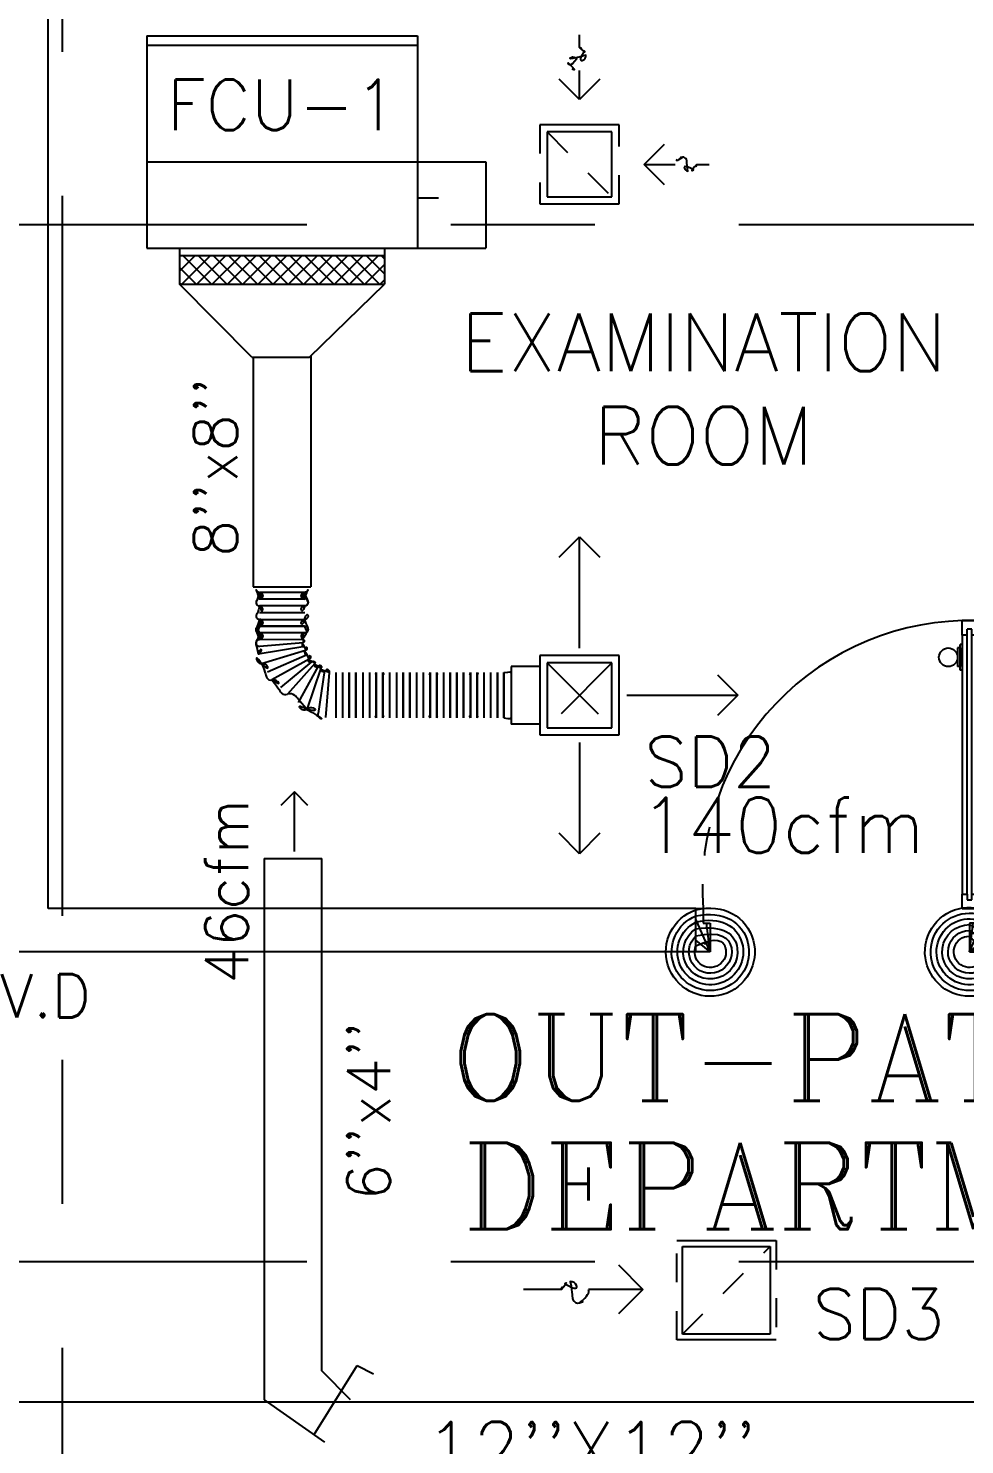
# Model space of a CAD drawing. Extents: x 417866230.2 to 417866327.8, y 43498045.5 to 43498135.4.
# Drawn here: x 417866252.478 to 417866255.73, y 43498073.266 to 43498078.183 of the extents above; entities that cross this region are included whole.
import ezdxf
from ezdxf.enums import TextEntityAlignment as Align

# ---------------------------------------------------------------- set-up
doc = ezdxf.new("R2010")
doc.units = 0
doc.header["$MEASUREMENT"] = 0
doc.linetypes.add('CENTERX2', pattern=[4, 2.5, -0.5, 0.5, -0.5])
doc.linetypes.add('HIDDEN', pattern=[0.375, 0.25, -0.125])
doc.layers.get('0').update_dxf_attribs({"linetype": 'CONTINUOUS'})
for name, color, linetype in [('AXES', 11, 'CENTERX2'), ('DOOR', 9, 'CONTINUOUS'), ('DUCT', 6, 'CONTINUOUS'), ('FCU', 6, 'CONTINUOUS'), ('HAT', 12, 'CONTINUOUS'), ('M-AC-FLEX', 3, 'CONTINUOUS'), ('M-EGU.', 2, 'CONTINUOUS'), ('RM-NAME', 9, 'CONTINUOUS'), ('SCD', 2, 'CONTINUOUS'), ('WALL', 4, 'CONTINUOUS')]:
    doc.layers.add(name, color=color, linetype=linetype)
doc.styles.add('ROMANC', font='romanc', dxfattribs={"height": 0.1})
doc.styles.add('ROMANS', font='ROMANS.shx', dxfattribs={"width": 0.6})

# ---------------------------------------------------------------- blocks, each defined once
blk = doc.blocks.new('RM1')
at = {"layer": 'RM-NAME', "style": 'ROMANS'}
for tag, p in [('ROOMNAME1', (0, 323.8)), ('ROOMNAME2', (0, 0))]:
    blk.add_attdef(tag, text='', height=200, dxfattribs=at).set_placement(p, align=Align.MIDDLE)
blk = doc.blocks.new('A$C24ED45A6')
at = {"layer": 'DOOR', "color": 0, "linetype": 'ByBlock'}
for p, q in [((925, 1100), (925, 1150)), ((925, 1150), (975, 1150)), ((975, 1150), (925, 1150)), ((975, 1100), (975, 1150)), ((942, 1100), (925, 1100)), ((942, 1100), (942, 1120)), ((958, 1120), (942, 1120)), ((958, 1100), (958, 1120)), ((975, 1100), (958, 1100)), ((908.8, 1055), (908.8, 990.2)), ((917.8, 1055), (908.8, 1055)), ((917.8, 977.6), (917.8, 1067.6)), ((925, 1067.6), (917.8, 1067.6)), ((917.8, 1055), (917.8, 990.2)), ((975, 1067.6), (982.2, 1067.6)), ((982.2, 977.6), (982.2, 1067.6)), ((982.2, 1055), (982.2, 990.2)), ((982.2, 1055), (991.2, 1055)), ((991.2, 1055), (991.2, 990.2)), ((917.8, 990.2), (908.8, 990.2)), ((982.2, 990.2), (991.2, 990.2)), ((925, 977.6), (917.8, 977.6)), ((975, 977.6), (982.2, 977.6)), ((925, 150), (925, 200)), ((925, 200), (942, 200)), ((942, 200), (942, 180)), ((958, 180), (958, 200)), ((958, 200), (975, 200)), ((975, 200), (975, 150)), ((0, 0), (0, 150)), ((0, 150), (25, 150)), ((25, 150), (25, 100)), ((925, 150), (975, 150)), ((942, 180), (958, 180)), ((1000, 150), (975, 150)), ((975, 150), (975, 100)), ((1000, 150), (1000, 0)), ((25, 100), (50, 100)), ((50, 100), (50, 0)), ((975, 100), (950, 100)), ((950, 100), (950, 0)), ((50, 0), (0, 0)), ((950, 0), (1000, 0))]:
    blk.add_line(p, q, dxfattribs=at)
at = {"layer": 'DOOR', "linetype": 'ByBlock'}
for p, q in [((925, 1100), (925, 200)), ((942, 200), (942, 1100)), ((958, 200), (958, 1100)), ((975, 200), (975, 1100))]:
    blk.add_line(p, q, dxfattribs=at)
at = {"layer": 'DOOR', "color": 9, "linetype": 'ByBlock'}
for p, q in [((50, 0), (0, 113.7)), ((50, 0), (36.6, 100)), ((950, 0), (1000, 113.7)), ((950, 0), (963.4, 100)), ((50, 0), (0, 40.1)), ((950, 0), (1000, 40.1))]:
    blk.add_line(p, q, dxfattribs=at)
at = {"layer": 'DOOR', "color": 0, "linetype": 'ByBlock'}
for centre in [(876.5, 1022.6), (1023.5, 1022.6)]:
    blk.add_circle(centre, 32.4, dxfattribs=at)
at = {"layer": 'DOOR', "linetype": 'HIDDEN', "ltscale": 0.5}
blk.add_arc((950, 222.5), 927.8, 88.456, 184.4816, dxfattribs=at)
at = {"layer": 'DOOR', "color": 9, "linetype": 'ByBlock'}
for centre, radius, start, end in [((50, 0), 154.4, 103.7142, 108.8947), ((950, 0), 154.4, 71.1053, 76.2858), ((50, 0), 134.4, 100.72, 111.8402), ((50, 0), 114.4, 102.6226, 115.9162), ((950, 0), 134.4, 68.1598, 79.28), ((950, 0), 114.4, 64.0838, 77.3774), ((50, 0), 94.4, 90, 121.9818), ((50, 0), 74.4, 90, 132.2236), ((50, 0), 54.4, 90, 156.7926), ((950, 0), 94.4, 58.0182, 90), ((950, 0), 74.4, 47.7764, 90), ((950, 0), 54.4, 23.2074, 90), ((50, 0), 34.4, 90, 180), ((50, 0), 14.4, 90, 180), ((950, 0), 34.4, 0, 90), ((950, 0), 14.4, 0, 90)]:
    blk.add_arc(centre, radius, start, end, dxfattribs=at)
at = {"layer": 'WALL'}
blk.add_line((1000, 0), (1000, 150), dxfattribs=at)
blk = doc.blocks.new('15RCD')
at = {"layer": 'M-EGU.', "linetype": 'HIDDEN'}
for p, q in [((-215.5, -215.5), (-215.5, 215.5)), ((-215.5, 215.5), (215.5, 215.5)), ((-190.5, -190.5), (190.5, 190.5)), ((215.5, 215.5), (215.5, -215.5)), ((215.5, -215.5), (-215.5, -215.5))]:
    blk.add_line(p, q, dxfattribs=at)
at = {"layer": 'M-EGU.'}
for p, q in [((-190.5, -190.5), (-190.5, 190.5)), ((-190.5, 190.5), (190.5, 190.5)), ((190.5, 190.5), (190.5, -190.5)), ((-468.7, 110.1), (-362.7, 4)), ((-717.7, 4), (-880.4, 4)), ((-362.7, 4), (-598.2, 4)), ((-362.7, 4), (-468.7, -102)), ((190.5, -190.5), (-190.5, -190.5))]:
    blk.add_line(p, q, dxfattribs=at)
blk.add_lwpolyline([(-717.7, 4, -0.1324), (-701, 28.2, -0.15664), (-677.9, 37.7, -0.736612), (-658.9, -9.5, 0.774232), (-638, -55.2, 0.203349), (-606.4, -34.6, 0.193808), (-598.2, 4)], format="xyb", dxfattribs=at)
blk = doc.blocks.new('9RCD')
at = {"color": 2}
blk.add_line((0, 407), (0, 450), dxfattribs=at)
at = {"layer": 'M-EGU.'}
for p, q in [((0, 225), (-70.7, 295.7)), ((0, 225), (0, 331.9)), ((70.7, 295.7), (0, 225)), ((112.5, 112.5), (-112.5, 112.5)), ((-112.5, 112.5), (-112.5, -112.5)), ((112.5, -112.5), (112.5, 112.5)), ((-295.7, 70.7), (-225, 0)), ((-225, 0), (-326.1, 0)), ((-225, 0), (-295.7, -70.7)), ((-112.5, -112.5), (112.5, -112.5))]:
    blk.add_line(p, q, dxfattribs=at)
at = {"layer": 'M-EGU.', "linetype": 'HIDDEN'}
for p, q in [((137.5, 137.5), (-137.5, 137.5)), ((-137.5, 137.5), (-137.5, -137.5)), ((-112.5, -112.5), (112.5, 112.5)), ((137.5, -137.5), (137.5, 137.5)), ((-137.5, -137.5), (137.5, -137.5))]:
    blk.add_line(p, q, dxfattribs=at)
at = {"layer": 'M-EGU.', "color": 2}
blk.add_line((-405.7, 0), (-450, 0), dxfattribs=at)
blk.add_lwpolyline([(0, 407, -0.187862), (18.4, 395.6, -0.202645), (23.4, 376.1, -0.616915), (-1.7, 368, 0.668708), (-25.3, 358.4, 0.194285), (-18.2, 340.4, 0.186051), (0, 331.9)], format="xyb", dxfattribs=at)
at = {"layer": 'M-EGU.'}
blk.add_lwpolyline([(-405.7, 0, -0.1324), (-394.5, 16.1, -0.15664), (-379.1, 22.4, -0.736612), (-366.5, -9, 0.774232), (-352.6, -39.4, 0.203349), (-331.5, -25.7, 0.193808), (-326.1, 0)], format="xyb", dxfattribs=at)
blk = doc.blocks.new('*X118')
at = {"color": 0}
for p, q in [((23911.7, -1650.2), (23966, -1595.9)), ((23911.7, -1597.2), (23912.9, -1595.9)), ((23919, -1695.9), (24019, -1595.9)), ((24022.8, -1695.9), (23922.8, -1595.9)), ((23972, -1695.9), (24072, -1595.9)), ((24075.9, -1695.9), (23975.9, -1595.9)), ((24025.1, -1695.9), (24125.1, -1595.9)), ((24128.9, -1695.9), (24028.9, -1595.9)), ((24078.1, -1695.9), (24178.1, -1595.9)), ((24181.9, -1695.9), (24081.9, -1595.9)), ((24131.1, -1695.9), (24231.1, -1595.9)), ((24235, -1695.9), (24135, -1595.9)), ((24184.2, -1695.9), (24284.2, -1595.9)), ((24288, -1695.9), (24188, -1595.9)), ((24237.2, -1695.9), (24337.2, -1595.9)), ((24341, -1695.9), (24241, -1595.9)), ((24290.2, -1695.9), (24390.2, -1595.9)), ((24394.1, -1695.9), (24294.1, -1595.9)), ((24343.3, -1695.9), (24443.3, -1595.9)), ((24447.1, -1695.9), (24347.1, -1595.9)), ((24396.3, -1695.9), (24496.3, -1595.9)), ((24500.1, -1695.9), (24400.1, -1595.9)), ((24449.3, -1695.9), (24549.3, -1595.9)), ((24553.2, -1695.9), (24453.2, -1595.9)), ((24502.4, -1695.9), (24602.4, -1595.9)), ((24606.2, -1695.9), (24506.2, -1595.9)), ((24623.7, -1660.4), (24559.2, -1595.9)), ((24623.7, -1607.4), (24612.3, -1595.9)), ((23969.8, -1695.9), (23911.7, -1637.8)), ((24555.4, -1695.9), (24623.7, -1627.6)), ((23916.8, -1695.9), (23911.7, -1690.9)), ((24608.4, -1695.9), (24623.7, -1680.7))]:
    blk.add_line(p, q, dxfattribs=at)
blk = doc.blocks.new('WAP12')
at = {"color": 6}
for p, q in [((-558.8, 528.5), (381.2, 528.5)), ((-558.8, 528.5), (-558.8, -208.5)), ((381.2, 528.5), (381.2, -208.5)), ((-558.8, 91.5), (381.2, 91.5)), ((-558.8, -208.5), (381.2, -208.5))]:
    blk.add_line(p, q, dxfattribs=at)
at = {"color": 3}
for p, q in [((-558.8, 496.5), (381.2, 496.5)), ((381.2, 91.5), (619.2, 91.5)), ((619.2, 91.5), (619.2, -208.5)), ((381.2, -33.5), (454.5, -33.5)), ((-444.8, -208.5), (-444.8, -333.5)), ((-444.8, -233.5), (267.2, -233.5)), ((267.2, -208.5), (267.2, -333.5)), ((381.2, -208.5), (619.2, -208.5)), ((-444.8, -333.5), (267.2, -333.5))]:
    blk.add_line(p, q, dxfattribs=at)
at = {"color": 11}
blk.add_blockref('*X118', (-24356.5, 1362.4), dxfattribs=at)

msp = doc.modelspace()

# ---------------------------------------------------------------- linework, layer by layer
at = {"layer": 'AXES'}
for p, q in [((417866252.5969, 43498063.1021), (417866252.5969, 43498121.9221)), ((417866230.9454, 43498077.5021), (417866300.0369, 43498077.5021)), ((417866230.9454, 43498073.9021), (417866300.0369, 43498073.9021))]:
    msp.add_line(p, q, dxfattribs=at)
at = {"layer": 'DUCT', "linetype": 'Continuous'}
for p, q in [((417866253.2549, 43498077.0418), (417866253.0034, 43498077.2951)), ((417866253.4549, 43498077.0418), (417866253.7154, 43498077.2951)), ((417866253.2549, 43498077.0418), (417866253.4549, 43498077.0418)), ((417866253.2594, 43498077.0418), (417866253.2594, 43498076.2438)), ((417866253.4594, 43498077.0461), (417866253.4594, 43498076.2438)), ((417866253.2594, 43498076.2438), (417866253.4594, 43498076.2438)), ((417866253.2973, 43498075.3016), (417866253.4973, 43498075.3016))]:
    msp.add_line(p, q, dxfattribs=at)
at = {"layer": 'DUCT'}
for p, q in [((417866253.2973, 43498075.3016), (417866253.2973, 43498073.4223)), ((417866253.4973, 43498073.5223), (417866253.4973, 43498075.3016)), ((417866253.4704, 43498073.3011), (417866253.6206, 43498073.5404)), ((417866253.5973, 43498073.4223), (417866253.4973, 43498073.5223)), ((417866253.6206, 43498073.5404), (417866253.6206, 43498073.5404)), ((417866253.6206, 43498073.5404), (417866253.677, 43498073.5116)), ((417866247.0844, 43498073.4143), (417866267.7622, 43498073.4143)), ((417866253.2973, 43498073.4223), (417866253.5072, 43498073.2753))]:
    msp.add_line(p, q, dxfattribs=at)
at = {"layer": 'M-AC-FLEX', "color": 11}
for p, q in [((417866253.4379, 43498076.2249), (417866253.2808, 43498076.2249)), ((417866253.4379, 43498076.2249), (417866253.2808, 43498076.2249)), ((417866253.4379, 43498076.2249), (417866253.2808, 43498076.2249)), ((417866253.4379, 43498076.2249), (417866253.2808, 43498076.2249)), ((417866253.4379, 43498076.2014), (417866253.2808, 43498076.2014)), ((417866253.4379, 43498076.2014), (417866253.2808, 43498076.2014)), ((417866253.4379, 43498076.2014), (417866253.2808, 43498076.2014)), ((417866253.4379, 43498076.2014), (417866253.2808, 43498076.2014)), ((417866253.4379, 43498076.178), (417866253.2808, 43498076.178)), ((417866253.2806, 43498076.1314), (417866253.4377, 43498076.1314)), ((417866253.4379, 43498076.1545), (417866253.2808, 43498076.1545)), ((417866253.4377, 43498076.108), (417866253.2806, 43498076.108)), ((417866253.2806, 43498076.108), (417866253.4377, 43498076.108)), ((417866253.4377, 43498076.0845), (417866253.2806, 43498076.0845)), ((417866253.438, 43498076.0377), (417866253.2767, 43498076.0106)), ((417866253.2806, 43498076.0611), (417866253.431, 43498076.0631)), ((417866253.4331, 43498076.05), (417866253.2806, 43498076.0376)), ((417866253.4411, 43498076.0231), (417866253.2881, 43498075.9772)), ((417866253.4465, 43498076.0085), (417866253.3086, 43498075.9477)), ((417866253.4536, 43498075.9933), (417866253.324, 43498075.9212)), ((417866253.462, 43498075.9835), (417866253.354, 43498075.8954)), ((417866253.4732, 43498075.9777), (417866253.3782, 43498075.8719)), ((417866253.4849, 43498075.9695), (417866253.4156, 43498075.8432)), ((417866253.4942, 43498075.9615), (417866253.4458, 43498075.8189)), ((417866253.5071, 43498075.9544), (417866253.485, 43498075.8045)), ((417866253.5226, 43498075.9467), (417866253.5106, 43498075.7904)), ((417866253.5461, 43498075.9467), (417866253.5461, 43498075.7896)), ((417866253.5695, 43498075.9467), (417866253.5695, 43498075.7896)), ((417866253.593, 43498075.9467), (417866253.593, 43498075.7896)), ((417866253.593, 43498075.7894), (417866253.593, 43498075.9465)), ((417866253.616, 43498075.9467), (417866253.616, 43498075.7896)), ((417866253.616, 43498075.7894), (417866253.616, 43498075.9465)), ((417866253.6395, 43498075.9467), (417866253.6395, 43498075.7896)), ((417866253.6395, 43498075.9467), (417866253.6395, 43498075.7896)), ((417866253.663, 43498075.9467), (417866253.663, 43498075.7896)), ((417866253.663, 43498075.9467), (417866253.663, 43498075.7896)), ((417866253.6864, 43498075.9467), (417866253.6864, 43498075.7896)), ((417866253.6864, 43498075.9467), (417866253.6864, 43498075.7896)), ((417866253.6864, 43498075.7894), (417866253.6864, 43498075.9465)), ((417866253.6864, 43498075.7894), (417866253.6864, 43498075.9465)), ((417866253.7095, 43498075.9467), (417866253.7095, 43498075.7896)), ((417866253.7095, 43498075.9467), (417866253.7095, 43498075.7896)), ((417866253.7095, 43498075.7894), (417866253.7095, 43498075.9465)), ((417866253.7095, 43498075.7894), (417866253.7095, 43498075.9465)), ((417866253.7329, 43498075.9467), (417866253.7329, 43498075.7896)), ((417866253.7329, 43498075.9467), (417866253.7329, 43498075.7896)), ((417866253.7564, 43498075.9467), (417866253.7564, 43498075.7896)), ((417866253.7564, 43498075.9467), (417866253.7564, 43498075.7896)), ((417866253.7799, 43498075.9467), (417866253.7799, 43498075.7896)), ((417866253.7799, 43498075.9467), (417866253.7799, 43498075.7896)), ((417866253.7799, 43498075.7894), (417866253.7799, 43498075.9465)), ((417866253.7799, 43498075.7894), (417866253.7799, 43498075.9465)), ((417866253.8029, 43498075.9467), (417866253.8029, 43498075.7896)), ((417866253.8029, 43498075.9467), (417866253.8029, 43498075.7896)), ((417866253.8029, 43498075.7894), (417866253.8029, 43498075.9465)), ((417866253.8029, 43498075.7894), (417866253.8029, 43498075.9465)), ((417866253.8264, 43498075.9467), (417866253.8264, 43498075.7896)), ((417866253.8264, 43498075.9467), (417866253.8264, 43498075.7896)), ((417866253.8498, 43498075.9467), (417866253.8498, 43498075.7896)), ((417866253.8498, 43498075.9467), (417866253.8498, 43498075.7896)), ((417866253.8733, 43498075.9467), (417866253.8733, 43498075.7896)), ((417866253.8733, 43498075.9467), (417866253.8733, 43498075.7896)), ((417866253.8733, 43498075.7894), (417866253.8733, 43498075.9465)), ((417866253.8733, 43498075.7894), (417866253.8733, 43498075.9465)), ((417866253.8964, 43498075.9467), (417866253.8964, 43498075.7896)), ((417866253.8964, 43498075.9467), (417866253.8964, 43498075.7896)), ((417866253.8964, 43498075.7894), (417866253.8964, 43498075.9465)), ((417866253.8964, 43498075.7894), (417866253.8964, 43498075.9465)), ((417866253.9198, 43498075.9467), (417866253.9198, 43498075.7896)), ((417866253.9198, 43498075.9467), (417866253.9198, 43498075.7896)), ((417866253.9433, 43498075.9467), (417866253.9433, 43498075.7896)), ((417866253.9433, 43498075.9467), (417866253.9433, 43498075.7896)), ((417866253.9433, 43498075.9467), (417866253.9433, 43498075.7896)), ((417866253.9433, 43498075.7894), (417866253.9433, 43498075.9465)), ((417866253.9667, 43498075.9467), (417866253.9667, 43498075.7896)), ((417866253.9667, 43498075.9467), (417866253.9667, 43498075.7896)), ((417866253.9667, 43498075.9467), (417866253.9667, 43498075.7896)), ((417866253.9668, 43498075.7894), (417866253.9668, 43498075.9465)), ((417866253.9898, 43498075.9467), (417866253.9898, 43498075.7896)), ((417866253.9898, 43498075.7894), (417866253.9898, 43498075.9465)), ((417866254.0137, 43498075.9467), (417866254.0137, 43498075.7896)), ((417866254.0137, 43498075.9467), (417866254.0137, 43498075.7896)), ((417866254.0137, 43498075.7894), (417866254.0137, 43498075.9465)), ((417866254.0137, 43498075.7894), (417866254.0137, 43498075.9465)), ((417866254.0367, 43498075.9467), (417866254.0367, 43498075.7896)), ((417866254.0367, 43498075.9467), (417866254.0367, 43498075.7896)), ((417866254.0367, 43498075.7894), (417866254.0367, 43498075.9465)), ((417866254.0367, 43498075.7894), (417866254.0367, 43498075.9465)), ((417866254.0602, 43498075.9467), (417866254.0602, 43498075.7896)), ((417866254.0602, 43498075.9467), (417866254.0602, 43498075.7896)), ((417866254.0837, 43498075.9467), (417866254.0837, 43498075.7896)), ((417866254.0837, 43498075.9467), (417866254.0837, 43498075.7896)), ((417866254.1071, 43498075.9467), (417866254.1071, 43498075.7896)), ((417866254.1071, 43498075.9467), (417866254.1071, 43498075.7896)), ((417866254.1071, 43498075.7894), (417866254.1071, 43498075.9465)), ((417866254.1071, 43498075.7894), (417866254.1071, 43498075.9465)), ((417866254.1302, 43498075.9467), (417866254.1302, 43498075.7896)), ((417866254.1302, 43498075.9467), (417866254.1302, 43498075.7896)), ((417866254.1302, 43498075.7894), (417866254.1302, 43498075.9465)), ((417866254.1302, 43498075.7894), (417866254.1302, 43498075.9465))]:
    msp.add_line(p, q, dxfattribs=at)
at = {"layer": 'M-AC-FLEX'}
for points in [[(417866253.2808, 43498076.2014, 1), (417866253.2808, 43498076.2249, -0.623356), (417866253.2716, 43498076.2438, -0.623356)], [(417866253.2808, 43498076.2249, -1), (417866253.2808, 43498076.2014, 1), (417866253.2808, 43498076.178, -1), (417866253.2808, 43498076.1545, 1.018005), (417866253.2808, 43498076.1314)], [(417866253.2808, 43498076.2249, -1), (417866253.2808, 43498076.2014, 0.67797), (417866253.2728, 43498076.1812, 0.67797)], [(417866253.2808, 43498076.2014, 1), (417866253.2808, 43498076.2249, -0.204245), (417866253.2724, 43498076.2285, -0.204245)], [(417866253.2724, 43498076.2285, 0.204245), (417866253.2808, 43498076.2249)], [(417866253.2808, 43498076.2014, 1), (417866253.2808, 43498076.2249, -0.204245), (417866253.2724, 43498076.2285, -0.204245)], [(417866253.2724, 43498076.2285, 0.204245), (417866253.2808, 43498076.2249)], [(417866253.2808, 43498076.2249, -1), (417866253.2808, 43498076.2014, 0.204245), (417866253.2724, 43498076.1978, 0.204245)], [(417866253.2808, 43498076.2249, -1), (417866253.2808, 43498076.2014, 0.204245), (417866253.2724, 43498076.1978, 0.204245)], [(417866253.4379, 43498076.2014, -1), (417866253.4379, 43498076.2249, 0.623355), (417866253.4471, 43498076.2438, 0.623355)], [(417866253.4379, 43498076.2014, -1), (417866253.4379, 43498076.2249, 0.204245), (417866253.4463, 43498076.2285, 0.204245)], [(417866253.4379, 43498076.2014, -1), (417866253.4379, 43498076.2249, 0.204245), (417866253.4463, 43498076.2285, 0.204245)], [(417866253.4379, 43498076.2249, 1), (417866253.4379, 43498076.2014, -1), (417866253.4379, 43498076.178, 1), (417866253.4379, 43498076.1545, -0.008922), (417866253.4383, 43498076.1545, -0.008922)], [(417866253.4379, 43498076.2249, 1), (417866253.4379, 43498076.2014, -0.204245), (417866253.4463, 43498076.1978, -0.204245)], [(417866253.4379, 43498076.2249, 1), (417866253.4379, 43498076.2014, -0.204245), (417866253.4463, 43498076.1978, -0.204245)], [(417866253.4379, 43498076.2249, 1), (417866253.4379, 43498076.2014, -0.67797), (417866253.4459, 43498076.1812, -0.67797)], [(417866253.4463, 43498076.2285, -0.204245), (417866253.4379, 43498076.2249)], [(417866253.4463, 43498076.2285, -0.204245), (417866253.4379, 43498076.2249)], [(417866253.2724, 43498076.1978, -0.204245), (417866253.2808, 43498076.2014)], [(417866253.2724, 43498076.1978, -0.204245), (417866253.2808, 43498076.2014)], [(417866253.4463, 43498076.1978, 0.204245), (417866253.4379, 43498076.2014)], [(417866253.4463, 43498076.1978, 0.204245), (417866253.4379, 43498076.2014)], [(417866253.2806, 43498076.1314, -1), (417866253.2806, 43498076.108, 1), (417866253.2806, 43498076.0845)], [(417866253.2806, 43498076.108, 1), (417866253.2806, 43498076.1314)], [(417866253.4377, 43498076.1314, 1), (417866253.4377, 43498076.108, -1), (417866253.4377, 43498076.0845)], [(417866253.4377, 43498076.1314, 0.999838), (417866253.4381, 43498076.1545)], [(417866253.4381, 43498076.1314, -0.004461), (417866253.4379, 43498076.1314)], [(417866253.2806, 43498076.0611, 1), (417866253.2806, 43498076.0845, -1), (417866253.2806, 43498076.108)], [(417866253.2806, 43498076.108, 1), (417866253.2806, 43498076.0845)], [(417866253.2806, 43498076.0845, -1), (417866253.2806, 43498076.108)], [(417866253.2806, 43498076.0845, -1), (417866253.2806, 43498076.0611, 1), (417866253.2806, 43498076.0376)], [(417866253.2806, 43498076.0845, -0.606794), (417866253.2902, 43498076.0661, -0.606794)], [(417866253.431, 43498076.0631, -0.736653), (417866253.4377, 43498076.0845, 1), (417866253.4377, 43498076.108)], [(417866253.4377, 43498076.0845, 0.606794), (417866253.428, 43498076.0661, 0.606794)], [(417866253.4377, 43498076.108, -1), (417866253.4377, 43498076.0845)], [(417866253.277, 43498076.0107, 0.575939), (417866253.2806, 43498076.0376, -1), (417866253.2806, 43498076.0611)], [(417866253.4427, 43498076.024, 0.78893), (417866253.4373, 43498076.0377, -1.030272), (417866253.4331, 43498076.05)], [(417866253.4331, 43498076.05, 0.635837), (417866253.431, 43498076.0631, 0.724161)], [(417866253.4536, 43498075.9933, 0.850272), (417866253.4496, 43498076.009, -1.072461), (417866253.4427, 43498076.024)], [(417866253.2881, 43498075.9772, -0.665042), (417866253.2767, 43498076.0106)], [(417866253.2881, 43498075.9772, -0.652763), (417866253.3086, 43498075.9477, 0.764077), (417866253.324, 43498075.9212, -0.428567), (417866253.354, 43498075.8954, 0.696093), (417866253.3782, 43498075.8719)], [(417866253.4739, 43498075.979, 0.698197), (417866253.462, 43498075.9835, -1.180405), (417866253.4536, 43498075.9933)], [(417866253.4942, 43498075.9615, 1.125229), (417866253.4849, 43498075.9695, -1.12511), (417866253.4739, 43498075.979, -0.893954)], [(417866253.5226, 43498075.9464, 0.879519), (417866253.5071, 43498075.9544, -1.034976), (417866253.4942, 43498075.9615)], [(417866253.5461, 43498075.9467, -0.987495), (417866253.5226, 43498075.9464, -0.606794)], [(417866253.5461, 43498075.9467, -1), (417866253.5695, 43498075.9467)], [(417866253.593, 43498075.9467, -1), (417866253.5695, 43498075.9467, 1), (417866253.5461, 43498075.9467)], [(417866253.5695, 43498075.9467, 1), (417866253.593, 43498075.9467)], [(417866253.593, 43498075.9462, 0.00451), (417866253.593, 43498075.9465, -1.018005), (417866253.616, 43498075.9465)], [(417866253.616, 43498075.9467, 1), (417866253.6395, 43498075.9467, -1), (417866253.663, 43498075.9467)], [(417866253.6395, 43498075.9467, -1), (417866253.616, 43498075.9467)], [(417866253.663, 43498075.9467, 1), (417866253.6395, 43498075.9467)], [(417866253.6395, 43498075.9467, -1), (417866253.663, 43498075.9467)], [(417866253.6864, 43498075.9467, -1), (417866253.663, 43498075.9467, 1), (417866253.6395, 43498075.9467)], [(417866253.663, 43498075.9467, 1), (417866253.6864, 43498075.9467)], [(417866253.6864, 43498075.9467, -0.412332), (417866253.6748, 43498075.9349, -0.412332)], [(417866253.7095, 43498075.9462, -0.00451), (417866253.7095, 43498075.9465, 1.018005), (417866253.6864, 43498075.9465)], [(417866253.6864, 43498075.9462, 0.00451), (417866253.6864, 43498075.9465, -1.018005), (417866253.7095, 43498075.9465)], [(417866253.7095, 43498075.9467, 1), (417866253.7329, 43498075.9467, -1), (417866253.7564, 43498075.9467)], [(417866253.7095, 43498075.9467, 0.412332), (417866253.7211, 43498075.9349, 0.412332)], [(417866253.7329, 43498075.9467, -1), (417866253.7095, 43498075.9467)], [(417866253.7329, 43498075.9467, -1), (417866253.7564, 43498075.9467)], [(417866253.7799, 43498075.9467, -1), (417866253.7564, 43498075.9467, 1), (417866253.7329, 43498075.9467)], [(417866253.7564, 43498075.9467, 1), (417866253.7329, 43498075.9467)], [(417866253.7564, 43498075.9467, 1), (417866253.7799, 43498075.9467)], [(417866253.8029, 43498075.9462, -0.00451), (417866253.8029, 43498075.9465, 1.018005), (417866253.7799, 43498075.9465)], [(417866253.7799, 43498075.9462, 0.00451), (417866253.7799, 43498075.9465, -1.018005), (417866253.8029, 43498075.9465)], [(417866253.8029, 43498075.9467, 1), (417866253.8264, 43498075.9467, -1), (417866253.8498, 43498075.9467)], [(417866253.8264, 43498075.9467, -1), (417866253.8029, 43498075.9467)], [(417866253.8498, 43498075.9467, 1), (417866253.8264, 43498075.9467)], [(417866253.8264, 43498075.9467, -1), (417866253.8498, 43498075.9467)], [(417866253.8733, 43498075.9467, -1), (417866253.8498, 43498075.9467, 1), (417866253.8264, 43498075.9467)], [(417866253.8498, 43498075.9467, 1), (417866253.8733, 43498075.9467)], [(417866253.8733, 43498075.9467, -0.412332), (417866253.8617, 43498075.9349, -0.412332)], [(417866253.8733, 43498075.9462, 0.00451), (417866253.8733, 43498075.9465, -1.018005), (417866253.8964, 43498075.9465)], [(417866253.8964, 43498075.9462, -0.00451), (417866253.8964, 43498075.9465, 1.018005), (417866253.8733, 43498075.9465)], [(417866253.8964, 43498075.9467, 1), (417866253.9198, 43498075.9467, -1), (417866253.9433, 43498075.9467)], [(417866253.9198, 43498075.9467, -1), (417866253.8964, 43498075.9467)], [(417866253.8964, 43498075.9467, 0.412332), (417866253.908, 43498075.9349, 0.412332)], [(417866253.9198, 43498075.9467, -1), (417866253.9433, 43498075.9467)], [(417866253.9667, 43498075.9467, -1), (417866253.9433, 43498075.9467, 1), (417866253.9198, 43498075.9467)], [(417866253.9433, 43498075.9467, 1), (417866253.9198, 43498075.9467)], [(417866253.9202, 43498075.9462, 0.00451), (417866253.9202, 43498075.9465, -1.018005), (417866253.9433, 43498075.9465)], [(417866253.9433, 43498075.9467, 1), (417866253.9667, 43498075.9467, -1), (417866253.9902, 43498075.9467)], [(417866253.9433, 43498075.9467, 1), (417866253.9667, 43498075.9467)], [(417866253.9667, 43498075.9467, -1), (417866253.9433, 43498075.9467)], [(417866253.9902, 43498075.9467, 1), (417866253.9667, 43498075.9467)], [(417866253.9667, 43498075.9467, -1), (417866253.9902, 43498075.9467)], [(417866254.0137, 43498075.9467, -1), (417866253.9902, 43498075.9467, 1), (417866253.9667, 43498075.9467)], [(417866253.9898, 43498075.9462, -0.00451), (417866253.9898, 43498075.9465, 1.018005), (417866253.9668, 43498075.9465)], [(417866253.9902, 43498075.9467, 1), (417866254.0137, 43498075.9467)], [(417866254.0137, 43498075.9467, -0.412332), (417866254.002, 43498075.9349, -0.412332)], [(417866254.0367, 43498075.9462, -0.00451), (417866254.0367, 43498075.9465, 1.018005), (417866254.0137, 43498075.9465)], [(417866254.0137, 43498075.9462, 0.00451), (417866254.0137, 43498075.9465, -1.018005), (417866254.0367, 43498075.9465)], [(417866254.0367, 43498075.9467, 1), (417866254.0602, 43498075.9467, -1), (417866254.0837, 43498075.9467)], [(417866254.0367, 43498075.9467, 0.412332), (417866254.0484, 43498075.9349, 0.412332)], [(417866254.0602, 43498075.9467, -1), (417866254.0367, 43498075.9467)], [(417866254.0602, 43498075.9467, -1), (417866254.0837, 43498075.9467)], [(417866254.1071, 43498075.9467, -1), (417866254.0837, 43498075.9467, 1), (417866254.0602, 43498075.9467)], [(417866254.0837, 43498075.9467, 1), (417866254.0602, 43498075.9467)], [(417866254.0837, 43498075.9467, 1), (417866254.1071, 43498075.9467)], [(417866254.1071, 43498075.9462, 0.00451), (417866254.1071, 43498075.9465, -1.018005), (417866254.1302, 43498075.9465)], [(417866254.1302, 43498075.9462, -0.00451), (417866254.1302, 43498075.9465, 1.018005), (417866254.1071, 43498075.9465)], [(417866254.1302, 43498075.9467, 1), (417866254.1536, 43498075.9467, -0.12762), (417866254.1551, 43498075.9524, -0.12762)], [(417866254.1536, 43498075.9467, -1), (417866254.1302, 43498075.9467)], [(417866253.4458, 43498075.8189, -0.604437), (417866253.4156, 43498075.8432, 0.497993), (417866253.3782, 43498075.8719)], [(417866253.4457, 43498075.8186, -0.562442), (417866253.485, 43498075.8045, 0.803591), (417866253.5106, 43498075.7904)], [(417866253.5106, 43498075.7904, -0.661578), (417866253.5461, 43498075.7896, 1), (417866253.5695, 43498075.7896)], [(417866253.593, 43498075.7896, 1), (417866253.5695, 43498075.7896, -1), (417866253.5461, 43498075.7896)], [(417866253.593, 43498075.7896, 0.999838), (417866253.616, 43498075.7892)], [(417866253.616, 43498075.7896, -0.999838), (417866253.593, 43498075.7892)], [(417866253.593, 43498075.7892, -0.004461), (417866253.593, 43498075.7894)], [(417866253.593, 43498075.7894, 0.008922), (417866253.593, 43498075.789)], [(417866253.616, 43498075.7896, -1), (417866253.6395, 43498075.7896, 1), (417866253.663, 43498075.7896)], [(417866253.616, 43498075.7897, 0.00451), (417866253.616, 43498075.7894, -0.008922), (417866253.616, 43498075.789)], [(417866253.616, 43498075.7892, 0.004461), (417866253.616, 43498075.7894)], [(417866253.6864, 43498075.7896, 1), (417866253.663, 43498075.7896, -1), (417866253.6395, 43498075.7896)], [(417866253.6864, 43498075.7896, 0.412332), (417866253.6748, 43498075.8014, 0.412332)], [(417866253.6864, 43498075.7897, -0.00451), (417866253.6864, 43498075.7894, 0.008922), (417866253.6864, 43498075.789)], [(417866253.7095, 43498075.7896, -0.999838), (417866253.6864, 43498075.7892)], [(417866253.6864, 43498075.7896, 0.999838), (417866253.7095, 43498075.7892)], [(417866253.6864, 43498075.7896, 0.999838), (417866253.7095, 43498075.7892)], [(417866253.7095, 43498075.7896, -0.999838), (417866253.6864, 43498075.7892)], [(417866253.6864, 43498075.7892, -0.004461), (417866253.6864, 43498075.7894)], [(417866253.6864, 43498075.7892, -0.004461), (417866253.6864, 43498075.7894)], [(417866253.6864, 43498075.7894, 0.008922), (417866253.6864, 43498075.789)], [(417866253.7095, 43498075.7896, -0.412332), (417866253.7211, 43498075.8014, -0.412332)], [(417866253.7095, 43498075.7896, -1), (417866253.7329, 43498075.7896, 1), (417866253.7564, 43498075.7896)], [(417866253.7095, 43498075.7897, 0.00451), (417866253.7095, 43498075.7894, -0.008922), (417866253.7095, 43498075.789)], [(417866253.7095, 43498075.7892, 0.004461), (417866253.7095, 43498075.7894)], [(417866253.7095, 43498075.7894, -0.008922), (417866253.7095, 43498075.789)], [(417866253.7095, 43498075.7892, 0.004461), (417866253.7095, 43498075.7894)], [(417866253.7799, 43498075.7896, 1), (417866253.7564, 43498075.7896, -1), (417866253.7329, 43498075.7896)], [(417866253.7799, 43498075.7897, -0.00451), (417866253.7799, 43498075.7894, 0.008922), (417866253.7799, 43498075.789)], [(417866253.8029, 43498075.7896, -0.999838), (417866253.7799, 43498075.7892)], [(417866253.7799, 43498075.7896, 0.999838), (417866253.8029, 43498075.7892)], [(417866253.7799, 43498075.7896, 0.999838), (417866253.8029, 43498075.7892)], [(417866253.8029, 43498075.7896, -0.999838), (417866253.7799, 43498075.7892)], [(417866253.7799, 43498075.7892, -0.004461), (417866253.7799, 43498075.7894)], [(417866253.7799, 43498075.7892, -0.004461), (417866253.7799, 43498075.7894)], [(417866253.7799, 43498075.7894, 0.008922), (417866253.7799, 43498075.789)], [(417866253.8029, 43498075.7896, -1), (417866253.8264, 43498075.7896, 1), (417866253.8498, 43498075.7896)], [(417866253.8029, 43498075.7897, 0.00451), (417866253.8029, 43498075.7894, -0.008922), (417866253.8029, 43498075.789)], [(417866253.8029, 43498075.7892, 0.004461), (417866253.8029, 43498075.7894)], [(417866253.8029, 43498075.7894, -0.008922), (417866253.8029, 43498075.789)], [(417866253.8029, 43498075.7892, 0.004461), (417866253.8029, 43498075.7894)], [(417866253.8733, 43498075.7896, 1), (417866253.8498, 43498075.7896, -1), (417866253.8264, 43498075.7896)], [(417866253.8733, 43498075.7896, 0.412332), (417866253.8617, 43498075.8014, 0.412332)], [(417866253.8733, 43498075.7897, -0.00451), (417866253.8733, 43498075.7894, 0.008922), (417866253.8733, 43498075.789)], [(417866253.8733, 43498075.7896, 0.999838), (417866253.8964, 43498075.7892)], [(417866253.8964, 43498075.7896, -0.999838), (417866253.8733, 43498075.7892)], [(417866253.8964, 43498075.7896, -0.999838), (417866253.8733, 43498075.7892)], [(417866253.8733, 43498075.7896, 0.999838), (417866253.8964, 43498075.7892)], [(417866253.8733, 43498075.7892, -0.004461), (417866253.8733, 43498075.7894)], [(417866253.8733, 43498075.7894, 0.008922), (417866253.8733, 43498075.789)], [(417866253.8733, 43498075.7892, -0.004461), (417866253.8733, 43498075.7894)], [(417866253.8964, 43498075.7896, -1), (417866253.9198, 43498075.7896, 1), (417866253.9433, 43498075.7896)], [(417866253.8964, 43498075.7896, -0.412332), (417866253.908, 43498075.8014, -0.412332)], [(417866253.8964, 43498075.7897, 0.00451), (417866253.8964, 43498075.7894, -0.008922), (417866253.8964, 43498075.789)], [(417866253.8964, 43498075.7892, 0.004461), (417866253.8964, 43498075.7894)], [(417866253.8964, 43498075.7892, 0.004461), (417866253.8964, 43498075.7894)], [(417866253.8964, 43498075.7894, -0.008922), (417866253.8964, 43498075.789)], [(417866253.9667, 43498075.7896, 1), (417866253.9433, 43498075.7896, -1), (417866253.9198, 43498075.7896)], [(417866253.9202, 43498075.7896, 0.999838), (417866253.9433, 43498075.7892)], [(417866253.9433, 43498075.7896, -0.999838), (417866253.9202, 43498075.7892)], [(417866253.9202, 43498075.7892, -0.004461), (417866253.9202, 43498075.7894)], [(417866253.9202, 43498075.7894, 0.008922), (417866253.9202, 43498075.789)], [(417866253.9433, 43498075.7896, -1), (417866253.9667, 43498075.7896, 1), (417866253.9902, 43498075.7896)], [(417866253.9433, 43498075.7897, 0.00451), (417866253.9433, 43498075.7894, -0.008922), (417866253.9433, 43498075.789)], [(417866253.9433, 43498075.7892, 0.004461), (417866253.9433, 43498075.7894)], [(417866254.0137, 43498075.7896, 1), (417866253.9902, 43498075.7896, -1), (417866253.9667, 43498075.7896)], [(417866253.9667, 43498075.7897, -0.00451), (417866253.9668, 43498075.7894, 0.008922), (417866253.9668, 43498075.789)], [(417866253.9898, 43498075.7896, -0.999838), (417866253.9667, 43498075.7892)], [(417866253.9667, 43498075.7896, 0.999838), (417866253.9898, 43498075.7892)], [(417866253.9667, 43498075.7892, -0.004461), (417866253.9668, 43498075.7894)], [(417866253.9898, 43498075.7892, 0.004461), (417866253.9898, 43498075.7894)], [(417866253.9898, 43498075.7894, -0.008922), (417866253.9898, 43498075.789)], [(417866254.0137, 43498075.7896, 0.412332), (417866254.002, 43498075.8014, 0.412332)], [(417866254.0137, 43498075.7897, -0.00451), (417866254.0137, 43498075.7894, 0.008922), (417866254.0137, 43498075.789)], [(417866254.0367, 43498075.7896, -0.999838), (417866254.0137, 43498075.7892)], [(417866254.0137, 43498075.7896, 0.999838), (417866254.0367, 43498075.7892)], [(417866254.0137, 43498075.7896, 0.999838), (417866254.0367, 43498075.7892)], [(417866254.0367, 43498075.7896, -0.999838), (417866254.0137, 43498075.7892)], [(417866254.0137, 43498075.7892, -0.004461), (417866254.0137, 43498075.7894)], [(417866254.0137, 43498075.7892, -0.004461), (417866254.0137, 43498075.7894)], [(417866254.0137, 43498075.7894, 0.008922), (417866254.0137, 43498075.789)], [(417866254.0367, 43498075.7896, -0.412332), (417866254.0484, 43498075.8014, -0.412332)], [(417866254.0367, 43498075.7896, -1), (417866254.0602, 43498075.7896, 1), (417866254.0837, 43498075.7896)], [(417866254.0367, 43498075.7897, 0.00451), (417866254.0367, 43498075.7894, -0.008922), (417866254.0367, 43498075.789)], [(417866254.0367, 43498075.7892, 0.004461), (417866254.0367, 43498075.7894)], [(417866254.0367, 43498075.7894, -0.008922), (417866254.0367, 43498075.789)], [(417866254.0367, 43498075.7892, 0.004461), (417866254.0367, 43498075.7894)], [(417866254.1071, 43498075.7896, 1), (417866254.0837, 43498075.7896, -1), (417866254.0602, 43498075.7896)], [(417866254.1071, 43498075.7897, -0.00451), (417866254.1071, 43498075.7894, 0.008922), (417866254.1071, 43498075.789)], [(417866254.1071, 43498075.7896, 0.999838), (417866254.1302, 43498075.7892)], [(417866254.1302, 43498075.7896, -0.999838), (417866254.1071, 43498075.7892)], [(417866254.1302, 43498075.7896, -0.999838), (417866254.1071, 43498075.7892)], [(417866254.1071, 43498075.7896, 0.999838), (417866254.1302, 43498075.7892)], [(417866254.1071, 43498075.7892, -0.004461), (417866254.1071, 43498075.7894)], [(417866254.1071, 43498075.7894, 0.008922), (417866254.1071, 43498075.789)], [(417866254.1071, 43498075.7892, -0.004461), (417866254.1071, 43498075.7894)], [(417866254.1302, 43498075.7896, -1), (417866254.1536, 43498075.7896, 0.12762), (417866254.1551, 43498075.7839, 0.12762)], [(417866254.1302, 43498075.7897, 0.00451), (417866254.1302, 43498075.7894, -0.008922), (417866254.1302, 43498075.789)], [(417866254.1302, 43498075.7892, 0.004461), (417866254.1302, 43498075.7894)], [(417866254.1302, 43498075.7892, 0.004461), (417866254.1302, 43498075.7894)], [(417866254.1302, 43498075.7894, -0.008922), (417866254.1302, 43498075.789)]]:
    msp.add_lwpolyline(points, format="xyb", dxfattribs=at)
at = {"layer": 'M-EGU.'}
for p, q in [((417866254.3219, 43498076.3472), (417866254.3926, 43498076.4179)), ((417866254.3926, 43498076.0318), (417866254.3926, 43498076.4179)), ((417866254.3926, 43498076.4179), (417866254.4633, 43498076.3472)), ((417866254.1551, 43498075.9679), (417866254.1551, 43498075.7679)), ((417866254.2551, 43498075.9679), (417866254.1551, 43498075.9679)), ((417866254.2551, 43498076.0054), (417866254.2551, 43498075.7304)), ((417866254.5301, 43498076.0054), (417866254.2551, 43498076.0054)), ((417866254.5301, 43498075.7304), (417866254.5301, 43498076.0054)), ((417866254.8719, 43498075.9387), (417866254.9426, 43498075.8679)), ((417866254.5564, 43498075.8679), (417866254.9426, 43498075.8679)), ((417866254.9426, 43498075.8679), (417866254.8719, 43498075.7972)), ((417866254.2551, 43498075.7679), (417866254.1551, 43498075.7679)), ((417866254.2551, 43498075.7304), (417866254.5301, 43498075.7304)), ((417866254.3926, 43498075.7041), (417866254.3926, 43498075.3179)), ((417866253.4022, 43498075.5327), (417866253.3551, 43498075.4855)), ((417866253.4494, 43498075.4855), (417866253.4022, 43498075.5327)), ((417866253.4022, 43498075.3252), (417866253.4022, 43498075.5327)), ((417866254.3926, 43498075.3179), (417866254.3219, 43498075.3887)), ((417866254.4633, 43498075.3887), (417866254.3926, 43498075.3179))]:
    msp.add_line(p, q, dxfattribs=at)
at = {"layer": 'M-EGU.', "linetype": 'HIDDEN'}
for p, q in [((417866254.2801, 43498075.9804), (417866254.5051, 43498075.7554)), ((417866254.5051, 43498075.9804), (417866254.2801, 43498075.7554)), ((417866254.2801, 43498075.9804), (417866254.2801, 43498075.7554)), ((417866254.5051, 43498075.9804), (417866254.2801, 43498075.9804)), ((417866254.5051, 43498075.7554), (417866254.5051, 43498075.9804)), ((417866254.2801, 43498075.7554), (417866254.5051, 43498075.7554))]:
    msp.add_line(p, q, dxfattribs=at)
at = {"layer": 'WALL'}
for p, q in [((417866252.5469, 43498075.1271), (417866252.5469, 43498078.6271)), ((417866254.7969, 43498075.1271), (417866252.5469, 43498075.1271)), ((417866254.7969, 43498074.9771), (417866252.2369, 43498074.9771))]:
    msp.add_line(p, q, dxfattribs=at)

# ---------------------------------------------------------------- block references
at = {"layer": 'DOOR', "xscale": 0.001000000047497451, "yscale": 0.0009999999892897904, "zscale": 0.001}
msp.add_blockref('A$C24ED45A6', (417866254.7969, 43498074.9771), dxfattribs=at)
at = {"layer": 'FCU', "linetype": 'Continuous', "xscale": 0.001, "yscale": 0.001, "zscale": 0.001}
msp.add_blockref('WAP12', (417866253.4482, 43498077.6286), dxfattribs=at)
at = {"layer": 'HAT'}
ref = msp.add_blockref('RM1', (417866254.8234, 43498076.7694), dxfattribs=dict(at, xscale=0.001000000047497451, yscale=0.0009999999892897904, zscale=0.001))
ref.add_attrib('ROOMNAME2', 'ROOM', dxfattribs={"layer": 'RM-NAME', "height": 0.2, "style": 'ROMANS'}).set_placement((417866254.8234, 43498076.7694), align=Align.MIDDLE)
ref.add_attrib('ROOMNAME1', 'EXAMINATION', dxfattribs={"layer": 'RM-NAME', "height": 0.2, "style": 'ROMANS'}).set_placement((417866254.8234, 43498077.0932), align=Align.MIDDLE)
at = {"layer": 'M-EGU.', "xscale": 0.001, "yscale": 0.001, "zscale": 0.001, "rotation": 270}
msp.add_blockref('9RCD', (417866254.3926, 43498077.7111), dxfattribs=at)
at = {"layer": 'M-EGU.', "xscale": 0.000800000011920929, "yscale": 0.0007999999970197678, "zscale": 0.0008}
msp.add_blockref('15RCD', (417866254.9028, 43498073.8021), dxfattribs=at)

# ---------------------------------------------------------------- texts
at = {"layer": 'RM-NAME', "style": 'ROMANC'}
for s, p in [('OUT-PATIENT', (417866255.3941, 43498074.6104)), ('DEPARTMENT', (417866255.362, 43498074.1641))]:
    msp.add_text(s, height=0.3, dxfattribs=at).set_placement(p, align=Align.MIDDLE)
at = {"layer": 'SCD', "style": 'ROMANS'}
for s, height, p in [('FCU-1', 0.175, (417866252.9587, 43498077.8303)), ('SD2', 0.175, (417866254.6179, 43498075.5497)), ('140cfm', 0.1925, (417866254.6022, 43498075.3203)), ('V.D', 0.15, (417866252.3798, 43498074.7496)), ('SD3', 0.175, (417866255.2028, 43498073.6318)), ("12''X12''", 0.1925, (417866253.8558, 43498073.1526))]:
    msp.add_text(s, height=height, dxfattribs=at).set_placement(p)
for s, p in [("8''x8''", (417866253.2031, 43498076.3485)), ('46cfm', (417866253.2421, 43498074.8654)), ("6''x4''", (417866253.7352, 43498074.1135))]:
    msp.add_text(s, height=0.15, rotation=90, dxfattribs=at).set_placement(p)

doc.saveas('drawing.dxf')
